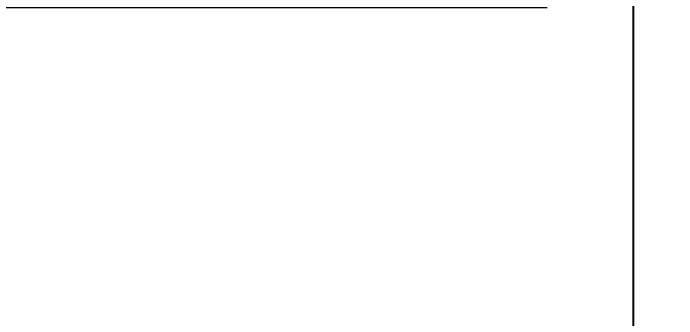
# Model space of a CAD drawing. Header units: millimetres. Extents: x 1091 to 2122, y 843 to 1569.
# Drawn here: x 1217.31 to 1248.08, y 1121.39 to 1135.54 of the extents above; entities that cross this region are included whole.
import ezdxf

# ---------------------------------------------------------------- set-up
doc = ezdxf.new("R2010")
doc.units = ezdxf.units.MM
doc.layers.add('\\M+5B1EA\\M+5D7A2', color=1, linetype='Continuous')
doc.styles.add('Daelim Dimension', font='\x7f\x7f\x7f\x7f.TTF')
doc.dimstyles.new('DEFAULT', dxfattribs={"dimscale": 2, "dimtxt": 2, "dimasz": 2, "dimexe": 0, "dimexo": 2, "dimgap": 1, "dimtad": 1, "dimdec": 1, "dimzin": 9, "dimdsep": 46, "dimtxsty": 'Daelim Dimension', "dimcen": 0.5, "dimclrd": 252, "dimclre": 252, "dimclrt": 3, "dimadec": 1, "dimazin": 0, "dimtfac": 1, "dimtdec": 1, "dimtix": 1, "dimtmove": 0, "dimatfit": 3, "dimfxl": 0, "dimtolj": 1, "dimtzin": 1, "dimlwd": 9, "dimlwe": 9, "dimarcsym": 0})

# ---------------------------------------------------------------- blocks, each defined once
blk = doc.blocks.new('*D1')
at = {"layer": '\\M+5B1EA\\M+5D7A2', "color": 5, "lineweight": 9}
for p, q in [((1250.076, 1342.624), (1495.373, 1342.624)), ((1495.373, 1338.624), (1495.373, 961.421)), ((1489.598, 957.421), (1495.373, 957.421))]:
    blk.add_line(p, q, dxfattribs=at)
at = {"layer": '\\M+5B1EA\\M+5D7A2', "color": 5}
for points in [[(1494.706, 1338.624), (1496.04, 1338.624), (1495.373, 1342.624)], [(1494.706, 961.421), (1496.04, 961.421), (1495.373, 957.421)]]:
    blk.add_solid(points, dxfattribs=at)
at = {"layer": 'Defpoints', "color": 0}
for p in [(1246.076, 1342.624), (1485.598, 957.421), (1495.373, 957.421)]:
    blk.add_point(p, dxfattribs=at)
at = {"layer": '\\M+5B1EA\\M+5D7A2', "color": 7, "insert": (1484.721, 1150.022), "char_height": 16, "attachment_point": 5, "rotation": 90, "style": 'Daelim Dimension'}
blk.add_mtext('\\A1;1700', dxfattribs=at)
blk = doc.blocks.new('*D4')
at = {"layer": '\\M+5B1EA\\M+5D7A2', "color": 5, "lineweight": 9}
for p, q in [((1242.076, 1135.783), (1194.178, 1135.783)), ((1194.178, 1131.783), (1194.178, 1085.275)), ((1242.076, 1081.275), (1194.178, 1081.275))]:
    blk.add_line(p, q, dxfattribs=at)
at = {"layer": '\\M+5B1EA\\M+5D7A2', "color": 5}
for points in [[(1193.511, 1131.783), (1194.845, 1131.783), (1194.178, 1135.783)], [(1193.511, 1085.275), (1194.845, 1085.275), (1194.178, 1081.275)]]:
    blk.add_solid(points, dxfattribs=at)
at = {"layer": 'Defpoints', "color": 0}
for p in [(1246.076, 1135.783), (1194.178, 1081.275), (1246.076, 1081.275)]:
    blk.add_point(p, dxfattribs=at)
at = {"layer": '\\M+5B1EA\\M+5D7A2', "color": 7, "insert": (1179.402, 1108.529), "char_height": 16, "attachment_point": 5, "rotation": 90, "style": 'Daelim Dimension'}
blk.add_mtext('\\A1;{\\H1.25x;\\C0;Ø}65', dxfattribs=at)

msp = doc.modelspace()

# ---------------------------------------------------------------- linework, layer by layer
at = {"color": 0}
msp.add_line((1246.076, 957.421), (1246.076, 1393.905), dxfattribs=at)
at = {"color": 7, "linetype": 'Continuous'}
msp.add_line((1246.076, 1081.275), (1246.076, 1135.783), dxfattribs=at)

# ---------------------------------------------------------------- dimensions: what is measured, and where the dimension line sits
at = {"layer": '\\M+5B1EA\\M+5D7A2', "color": 5}
for base, p1, p2, text, picture, middle in [((1495.373, 957.421), (1246.076, 1342.624), (1485.598, 957.421), '1700', '*D1', (1484.721, 1150.022)), ((1194.178, 1081.275), (1246.076, 1135.783), (1246.076, 1081.275), '{\\H1.25x;\\C0;Ø}65', '*D4', (1179.402, 1108.529))]:
    dim = msp.add_linear_dim(base=base, p1=p1, p2=p2, angle=90, text=text, dimstyle='DEFAULT', override={"dimtxt": 8, "dimdec": 0, "dimclrd": 5, "dimclre": 5, "dimclrt": 7}, dxfattribs=at)
    dim.commit()
    dim.dimension.update_dxf_attribs({"geometry": picture, "text_midpoint": middle})

doc.saveas('drawing.dxf')
